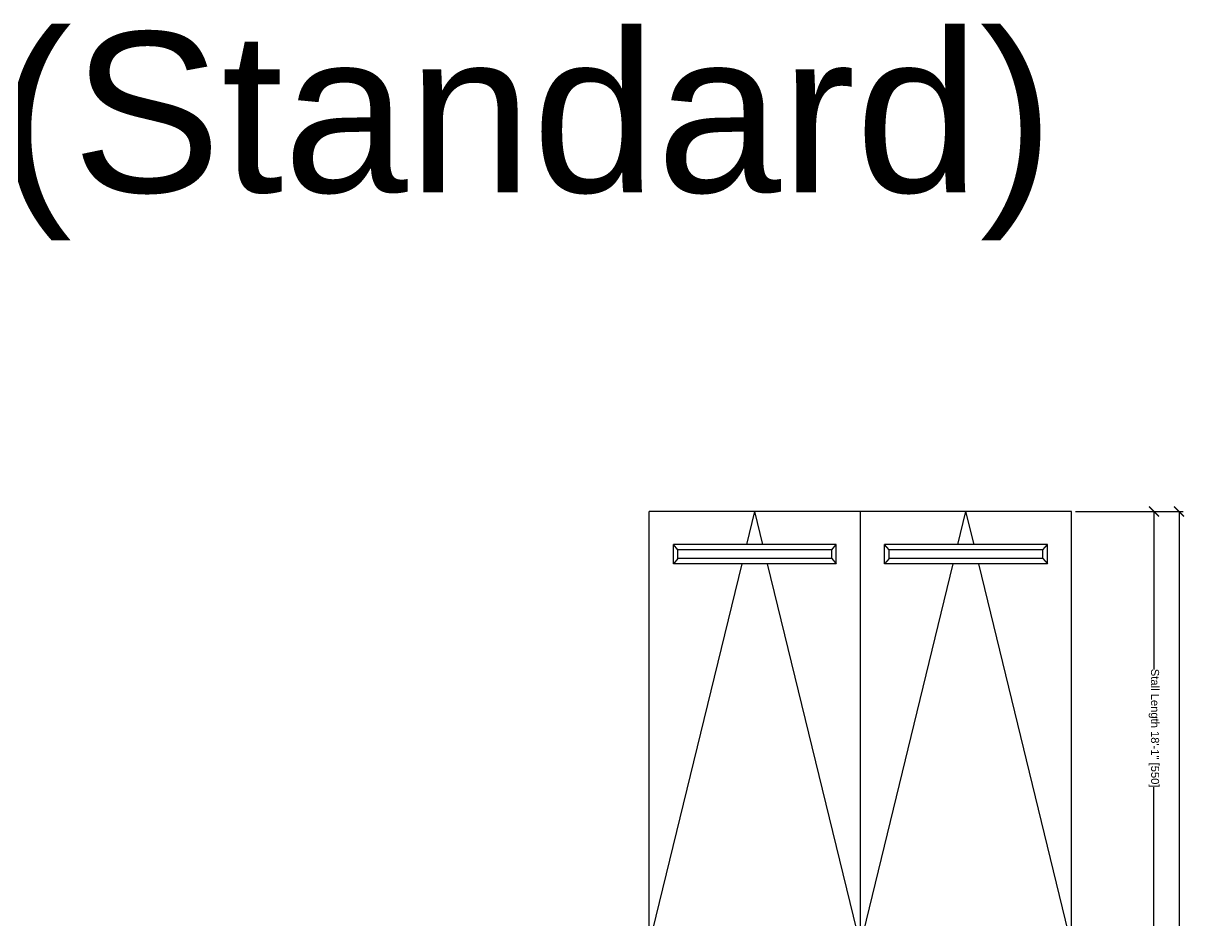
# Model space of a CAD drawing. Extents: x -210816 to 22943, y 10566 to 41486.
# Drawn here: x 11220 to 11810, y 15865 to 16313 of the extents above; entities that cross this region are included whole.
import ezdxf

# ---------------------------------------------------------------- set-up
doc = ezdxf.new("R2010")
doc.units = 0
doc.header["$MEASUREMENT"] = 0
doc.linetypes.add('DASHED', pattern=[0.2067, 0.1654, -0.0413])
doc.layers.get('0').update_dxf_attribs({"linetype": 'CONTINUOUS'})
doc.layers.get('DEFPOINTS').update_dxf_attribs({"linetype": 'CONTINUOUS'})
doc.layers.add('DIM', color=6, linetype='CONTINUOUS')
doc.layers.add('KLAUS', color=30, linetype='CONTINUOUS')
doc.styles.get("Standard").update_dxf_attribs({"font": 'arial.ttf'})
doc.dimstyles.get("Standard").update_dxf_attribs({"dimtxt": 5, "dimasz": 5, "dimexe": 2, "dimexo": 2, "dimgap": 0.09, "dimtad": 0, "dimtih": 1, "dimtoh": 1, "dimdec": 1, "dimzin": 0, "dimdsep": 46, "dimlunit": 4, "dimtxsty": 'Standard', "dimblk": 'ARCHTICK', "dimcen": -0.09, "dimadec": 0, "dimazin": 0, "dimtfac": 1, "dimtdec": 4, "dimtofl": 0, "dimtmove": 0, "dimatfit": 3, "dimldrblk": 'ARCHTICK', "dimfxl": 1, "dimtolj": 1, "dimtzin": 0, "dimarcsym": 0})

# ---------------------------------------------------------------- blocks, each defined once
blk = doc.blocks.new('A$C12488')
for p, q in [((0, 0), (0, 216.53)), ((105.51, 216.53), (0, 216.53)), ((48.73, 200.03), (52.76, 216.53)), ((56.78, 200.03), (52.76, 216.53)), ((105.51, 0), (105.51, 216.53)), ((93.43, 200.03), (12.08, 200.03)), ((12.08, 190.33), (12.08, 200.03)), ((14.3, 197.32), (12.08, 200.03)), ((14.3, 193.03), (14.3, 197.32)), ((91.21, 197.32), (14.3, 197.32)), ((91.21, 197.32), (93.43, 200.03)), ((91.21, 193.03), (91.21, 197.32)), ((93.43, 190.33), (93.43, 200.03)), ((0, 0), (46.37, 190.33)), ((14.3, 193.03), (12.08, 190.33)), ((93.43, 190.33), (12.08, 190.33)), ((91.21, 193.03), (14.3, 193.03)), ((105.51, 0), (59.14, 190.33)), ((91.21, 193.03), (93.43, 190.33)), ((105.51, 0), (0, 0))]:
    blk.add_line(p, q)
blk = doc.blocks.new('_ARCHTICK')
at = {"color": 0, "linetype": 'ByBlock', "const_width": 0.15}
blk.add_lwpolyline([(-0.5, -0.5), (0.5, 0.5)], dxfattribs=at)
blk = doc.blocks.new('*D18114')
at = {"layer": 'DEFPOINTS', "color": 0}
for p in [(11743.16, 16069.18), (11747.1, 15852.65), (11784.29, 15852.65)]:
    blk.add_point(p, dxfattribs=at)
at = {"layer": 'DIM', "color": 0, "lineweight": -2}
for p, q in [((11745.16, 16069.18), (11786.29, 16069.18)), ((11784.29, 16069.18), (11784.29, 15990.31)), ((11784.29, 15852.65), (11784.29, 15931.52)), ((11749.1, 15852.65), (11786.29, 15852.65))]:
    blk.add_line(p, q, dxfattribs=at)
at = {"layer": 'DIM', "color": 0, "lineweight": -2, "xscale": 5, "yscale": 5, "zscale": 5}
for p, rotation in [((11784.29, 16069.18), 90), ((11784.29, 15852.65), 270)]:
    blk.add_blockref('_ARCHTICK', p, dxfattribs=dict(at, rotation=rotation))
at = {"layer": 'DIM', "color": 0, "insert": (11784.29, 15960.92), "char_height": 4, "attachment_point": 5, "rotation": 270}
blk.add_mtext('\\A1;Stall Length 18\'-1" [550]', dxfattribs=at)
blk = doc.blocks.new('*D18115')
at = {"layer": 'DEFPOINTS', "color": 0}
for p in [(11743.16, 16069.18), (11747.1, 15419.58), (11796.88, 15419.58)]:
    blk.add_point(p, dxfattribs=at)
at = {"layer": 'DIM', "color": 0, "lineweight": -2}
for p, q in [((11745.16, 16069.18), (11798.88, 16069.18)), ((11796.88, 16069.18), (11796.88, 15779.2)), ((11796.88, 15419.58), (11796.88, 15709.56)), ((11749.1, 15419.58), (11798.88, 15419.58))]:
    blk.add_line(p, q, dxfattribs=at)
at = {"layer": 'DIM', "color": 0, "lineweight": -2, "xscale": 5, "yscale": 5, "zscale": 5}
for p, rotation in [((11796.88, 16069.18), 90), ((11796.88, 15419.58), 270)]:
    blk.add_blockref('_ARCHTICK', p, dxfattribs=dict(at, rotation=rotation))
at = {"layer": 'DIM', "color": 0, "insert": (11796.88, 15744.38), "char_height": 4, "attachment_point": 5, "rotation": 270}
blk.add_mtext('\\A1;System Length 54\'-2" [1650]', dxfattribs=at)

msp = doc.modelspace()

# ---------------------------------------------------------------- block references
for p in [(11532.14, 15852.65), (11637.65, 15852.65)]:
    msp.add_blockref('A$C12488', p)

# ---------------------------------------------------------------- texts
at = {"layer": 'KLAUS', "linetype": 'DASHED'}
msp.add_text('W240 (Standard)', height=80, dxfattribs=at).set_placement((10883.57, 16228.65))

# ---------------------------------------------------------------- dimensions: what is measured, and where the dimension line sits
at = {"layer": 'DIM'}
for base, p2, text, picture, middle in [((11784.29, 15852.65), (11747.1, 15852.65), 'Stall Length <>', '*D18114', (11784.29, 15960.92)), ((11796.88, 15419.58), (11747.1, 15419.58), 'System Length <>', '*D18115', (11796.88, 15744.38))]:
    dim = msp.add_linear_dim(base=base, p1=(11743.16, 16069.18), p2=p2, angle=90, text=text, dimstyle='Standard', override={"dimtxt": 4, "dimdec": 0}, dxfattribs=at)
    dim.commit()
    dim.dimension.update_dxf_attribs({"geometry": picture, "text_midpoint": middle, "text_rotation": 270})

doc.saveas('drawing.dxf')
